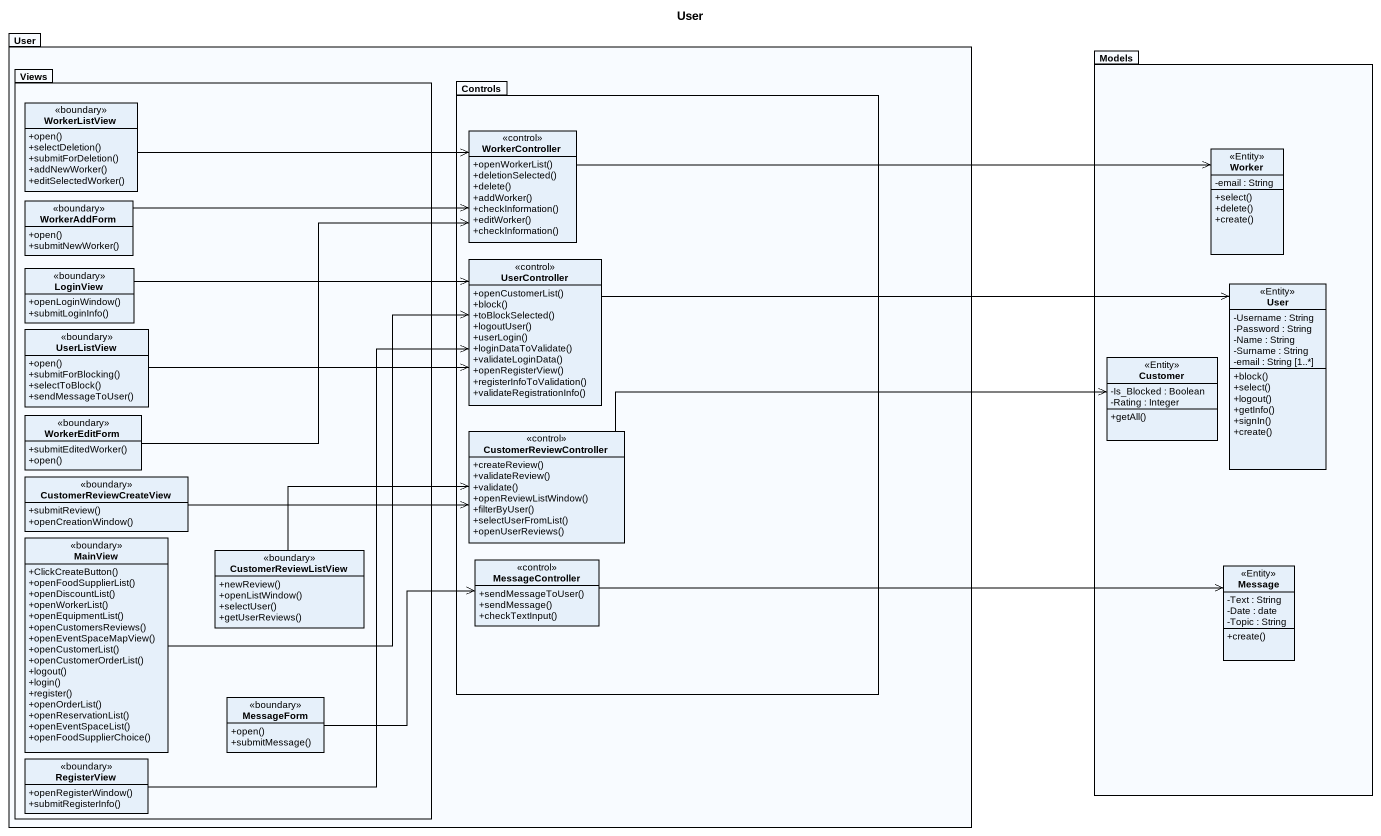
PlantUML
@startuml
title User
hide circle
hide empty members
skinparam classAttributeIconSize 0
package User {
  package Views {
    class WorkerListView <<boundary>> {
      +open()
      +selectDeletion()
      +submitForDeletion()
      +addNewWorker()
      +editSelectedWorker()
    }
    class WorkerAddForm <<boundary>> {
      +open()
      +submitNewWorker()
    }
    class LoginView <<boundary>> {
      +openLoginWindow()
      +submitLoginInfo()
    }
    class UserListView <<boundary>> {
      +open()
      +submitForBlocking()
      +selectToBlock()
      +sendMessageToUser()
    }
    class WorkerEditForm <<boundary>> {
      +submitEditedWorker()
      +open()
    }
    class CustomerReviewCreateView <<boundary>> {
      +submitReview()
      +openCreationWindow()
    }
    class MainView <<boundary>> {
      +ClickCreateButton()
      +openFoodSupplierList()
      +openDiscountList()
      +openWorkerList()
      +openEquipmentList()
      +openCustomersReviews()
      +openEventSpaceMapView()
      +openCustomerList()
      +openCustomerOrderList()
      +logout()
      +login()
      +register()
      +openOrderList()
      +openReservationList()
      +openEventSpaceList()
      +openFoodSupplierChoice()
    }
    class CustomerReviewListView <<boundary>> {
      +newReview()
      +openListWindow()
      +selectUser()
      +getUserReviews()
    }
    class MessageForm <<boundary>> {
      +open()
      +submitMessage()
    }
    class RegisterView <<boundary>> {
      +openRegisterWindow()
      +submitRegisterInfo()
    }
  }
  package Controls {
    class WorkerController <<control>> {
      +openWorkerList()
      +deletionSelected()
      +delete()
      +addWorker()
      +checkInformation()
      +editWorker()
      +checkInformation()
    }
    class UserController <<control>> {
      +openCustomerList()
      +block()
      +toBlockSelected()
      +logoutUser()
      +userLogin()
      +loginDataToValidate()
      +validateLoginData()
      +openRegisterView()
      +registerInfoToValidation()
      +validateRegistrationInfo()
    }
    class CustomerReviewController <<control>> {
      +createReview()
      +validateReview()
      +validate()
      +openReviewListWindow()
      +filterByUser()
      +selectUserFromList()
      +openUserReviews()
    }
    class MessageController <<control>> {
      +sendMessageToUser()
      +sendMessage()
      +checkTextInput()
    }
  }
}
package Models {
  class Worker <<Entity>> {
    -email : String
    +select()
    +delete()
    +create()
  }
  class "User" as User_2 <<Entity>> {
    -Username : String
    -Password : String
    -Name : String
    -Surname : String
    -email : String [1..*]
    +block()
    +select()
    +logout()
    +getInfo()
    +signIn()
    +create()
  }
  class Customer <<Entity>> {
    -Is_Blocked : Boolean
    -Rating : Integer
    +getAll()
  }
  class Message <<Entity>> {
    -Text : String
    -Date : date
    -Topic : String
    +create()
  }
}
WorkerListView -right-> WorkerController
WorkerController -right-> Worker
WorkerAddForm -right-> WorkerController
LoginView -right-> UserController
UserController -right-> User_2
UserListView -right-> UserController
WorkerEditForm -right-> WorkerController
CustomerReviewController -right-> Customer
CustomerReviewCreateView -right-> CustomerReviewController
MainView -up-> UserController
CustomerReviewListView -right-> CustomerReviewController
MessageController -right-> Message
MessageForm -right-> MessageController
RegisterView -up-> UserController
@enduml
